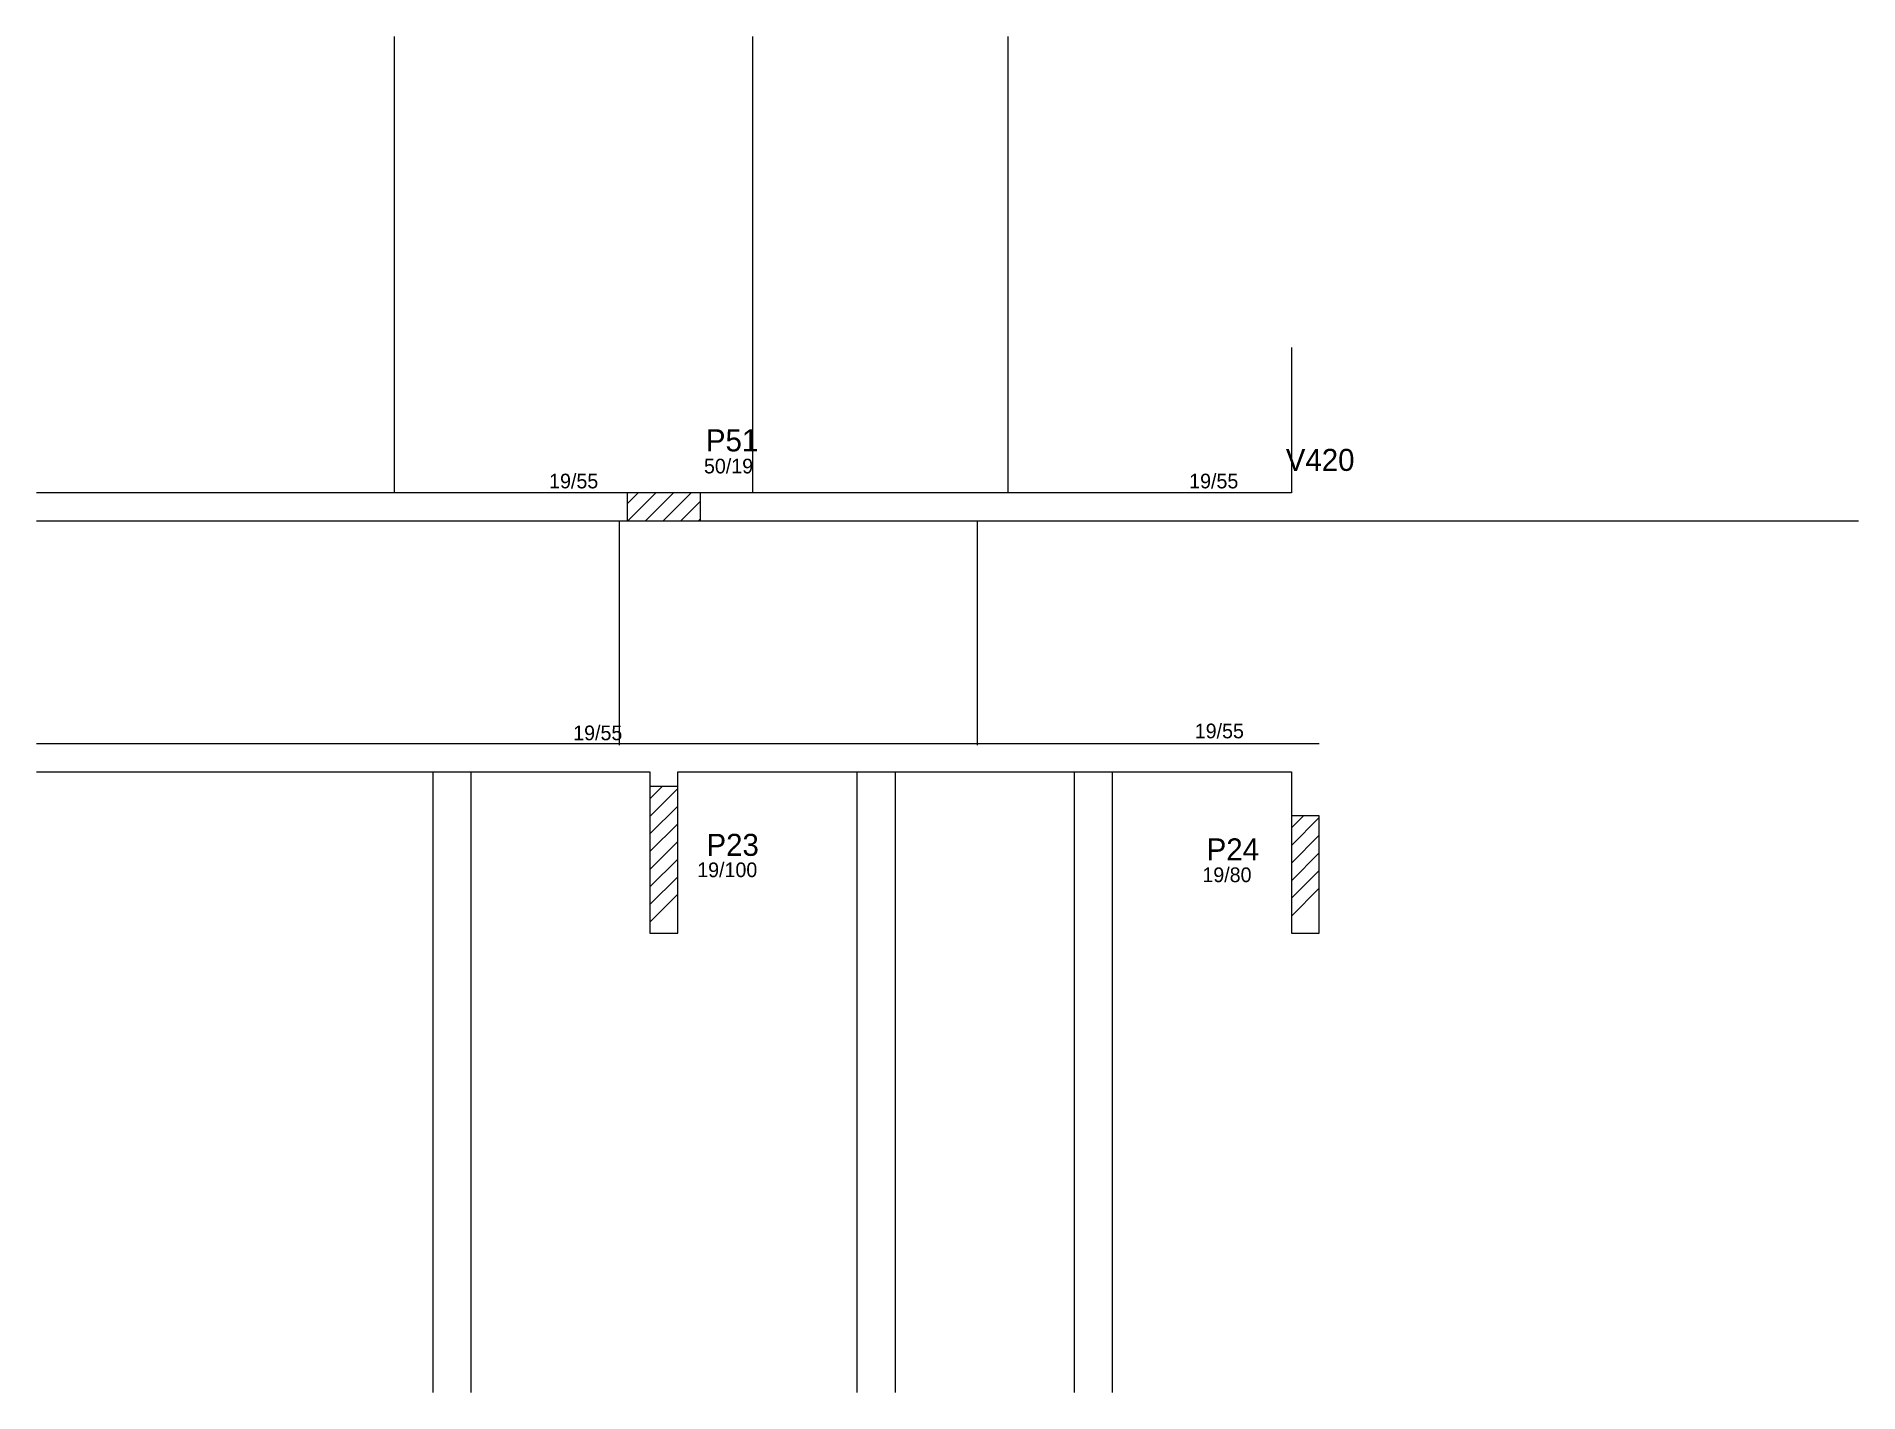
# Model space of a CAD drawing. Header units: metres. Extents: x 4178 to 5420, y 1590 to 2514.
import ezdxf

# ---------------------------------------------------------------- set-up
doc = ezdxf.new("R2010")
doc.units = ezdxf.units.M
for name, color, linetype in [('3', 7, 'Continuous'), ('4', 7, 'Continuous'), ('7', 7, 'Continuous'), ('Painéis', 7, 'Continuous')]:
    doc.layers.add(name, color=color, linetype=linetype)

msp = doc.modelspace()

# ---------------------------------------------------------------- linework, layer by layer
at = {"layer": '3', "color": 7, "lineweight": 25}
for p, q in [((4581, 2195.6), (4588.5, 2203.1)), ((4581.5, 2184.1), (4600.5, 2203.1)), ((4593.5, 2184.1), (4612.5, 2203.1)), ((4605.5, 2184.1), (4624.5, 2203.1)), ((4617.6, 2184.1), (4631, 2197.5)), ((4629.6, 2184.1), (4631, 2185.5)), ((4596.5, 1994.7), (4604.9, 2003.1)), ((4596.5, 1982.7), (4615.5, 2001.7)), ((4596.5, 1970.7), (4615.5, 1989.7)), ((4596.5, 1958.7), (4615.5, 1977.7)), ((5033.5, 1974.9), (5041.7, 1983.1)), ((5033.5, 1962.9), (5052.5, 1981.9)), ((4596.5, 1946.6), (4615.5, 1965.6)), ((5033.5, 1950.9), (5052.5, 1969.9)), ((4596.5, 1934.6), (4615.5, 1953.6)), ((5033.5, 1938.9), (5052.5, 1957.9)), ((4596.5, 1922.6), (4615.5, 1941.6)), ((5033.5, 1926.9), (5052.5, 1945.9)), ((4596.5, 1910.6), (4615.5, 1929.6)), ((5033.5, 1914.8), (5052.5, 1933.8))]:
    msp.add_line(p, q, dxfattribs=at)
for points in [[(5033.5, 2302.1), (5033.5, 2203.1)], [(4581, 2203.1), (4178.5, 2203.1)], [(5033.5, 2203.1), (4631, 2203.1)], [(4178.5, 2184.1), (4581, 2184.1)], [(4631, 2184.1), (5043, 2184.1)], [(5043, 2184.1), (5420, 2184.1)], [(4606, 2032.1), (4178.5, 2032.1)], [(5052.5, 2032.1), (4606, 2032.1)], [(4178.5, 2013.1), (4596.5, 2013.1)], [(4596.5, 2013.1), (4596.5, 2003.1)], [(4615.5, 2013.1), (5033.5, 2013.1)], [(4615.5, 2003.1), (4615.5, 2013.1)], [(5033.5, 2013.1), (5033.5, 1983.1)]]:
    msp.add_lwpolyline(points, dxfattribs=at)
at = {"layer": '7', "color": 7, "lineweight": 25}
for points in [[(4581, 2184.1), (4631, 2184.1), (4631, 2203.1), (4581, 2203.1), (4581, 2184.1)], [(4596.5, 1903.1), (4615.5, 1903.1), (4615.5, 2003.1), (4596.5, 2003.1), (4596.5, 1903.1)], [(5033.5, 1903.1), (5052.5, 1903.1), (5052.5, 1983.1), (5033.5, 1983.1), (5033.5, 1903.1)]]:
    msp.add_lwpolyline(points, dxfattribs=at)
at = {"layer": 'Painéis', "color": 7, "lineweight": 25}
for p, q in [((4422.5, 2203.1), (4422.5, 2514.1)), ((4666.5, 2203.1), (4666.5, 2514.1)), ((4840.5, 2203.1), (4840.5, 2514.1)), ((4575.5, 2184.1), (4575.5, 2031.2)), ((4819.5, 2184.1), (4819.5, 2031.2)), ((4448.5, 2013.1), (4448.5, 1590.1)), ((4474.5, 2013.1), (4474.5, 1590.1)), ((4737.5, 2013.1), (4737.5, 1590.1)), ((4763.5, 2013.1), (4763.5, 1590.1)), ((4885.5, 2013.1), (4885.5, 1590.1)), ((4911.5, 2013.1), (4911.5, 1590.1))]:
    msp.add_line(p, q, dxfattribs=at)

# ---------------------------------------------------------------- texts
at = {"layer": '3', "color": 7, "lineweight": 25}
for s, p in [('50/19', (4633.3, 2216.4)), ('19/55', (4527.8, 2206.2)), ('19/55', (4963.9, 2206.2)), ('19/55', (4544.2, 2034.6)), ('19/55', (4967.7, 2035.9)), ('19/100', (4628.7, 1941.3)), ('19/80', (4972.9, 1937.9))]:
    msp.add_text(s, height=10, dxfattribs=at).set_placement(p)
at = {"layer": '4', "color": 7, "lineweight": 25}
for s, p in [('P51', (4634.6, 2231.4)), ('V420', (5029.7, 2218.1)), ('P23', (4635, 1955.8)), ('P24', (4975.8, 1952.7))]:
    msp.add_text(s, height=15, dxfattribs=at).set_placement(p)

doc.saveas('drawing.dxf')
